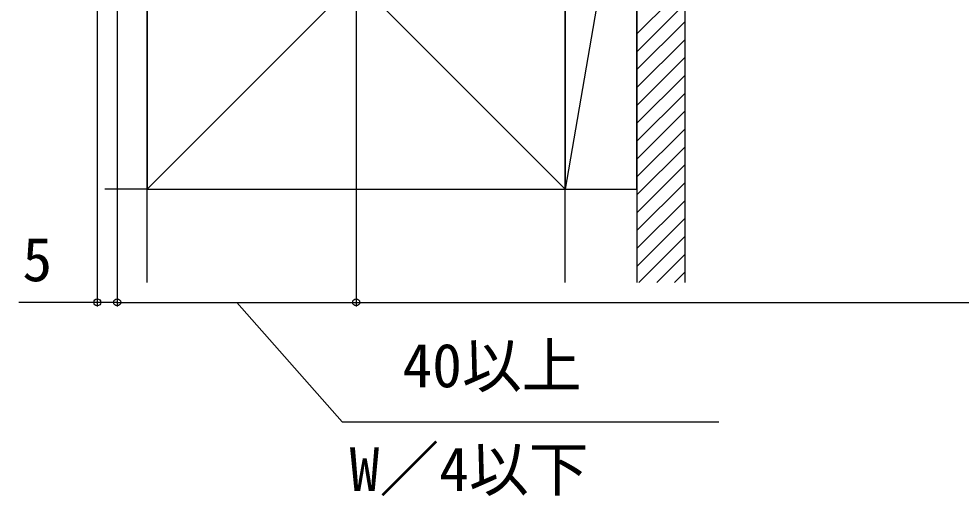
# Model space of a CAD drawing. Units: millimetres, scale not verified. Extents: x -875 to 875, y -1310 to 1300.
# Drawn here: x -52.2 to 184.4, y -212.1 to -92.3 of the extents above; entities that cross this region are included whole.
import ezdxf
from ezdxf.enums import TextEntityAlignment as Align

# ---------------------------------------------------------------- set-up
doc = ezdxf.new("R2010")
doc.units = ezdxf.units.MM
doc.header["$LTSCALE"] = 4
doc.layers.add('0-7_YKK_D', color=6, linetype='Continuous')
doc.layers.add('0-9_YSS_K', color=3, linetype='Continuous')
doc.styles.add('ＭＳ ゴシック', font='')
doc.styles.get('ＭＳ ゴシック').set_extended_font_data('MS Gothic')

msp = doc.modelspace()

# ---------------------------------------------------------------- linework, layer by layer
at = {"layer": '0-7_YKK_D'}
for p, q in [((-32.5, 128.501), (-32.5, -164.421)), ((-27.5, 28.5), (-27.5, -164.421)), ((-27.5, 28.5), (-27.5, -164.421)), ((32.5, -65.144), (32.5, -164.421)), ((32.5, -65.144), (32.5, -164.421)), ((-27.5, -163.421), (32.5, -163.421)), ((32.5, -163.421), (762.5, -163.421))]:
    msp.add_line(p, q, dxfattribs=at)
for points in [[(-27.5, -163.421), (-32.5, -163.421), (-52.193, -163.421)], [(2.5, -163.421), (29.019, -193.421), (123.53, -193.421)]]:
    msp.add_lwpolyline(points, dxfattribs=at)
for centre in [(-32.5, -163.421), (-27.5, -163.421), (-27.5, -163.421), (32.5, -163.421), (32.5, -163.421)]:
    msp.add_circle(centre, 0.875, dxfattribs=at)
at = {"layer": '0-9_YSS_K'}
for p, q in [((-20, -30), (85, -135)), ((85, -30), (-20, -135)), ((-20, -158.421), (-20, -30)), ((103, -30), (85, -135)), ((85, -158.421), (85, -30)), ((103, -87.5), (103, -158.421)), ((103, -96.035), (111.535, -87.5)), ((115, -87.5), (115, -158.421)), ((103, -100.525), (115, -88.525)), ((103, -105.015), (115, -93.015)), ((103, -109.505), (115, -97.505)), ((103, -113.995), (115, -101.995)), ((103, -118.486), (115, -106.486)), ((103, -122.976), (115, -110.976)), ((103, -127.466), (115, -115.466)), ((103, -131.956), (115, -119.956)), ((103, -136.446), (115, -124.446)), ((103, -140.936), (115, -128.936)), ((103, -145.426), (115, -133.426)), ((-20, -135), (-30.583, -135)), ((103, -149.916), (115, -137.916)), ((103, -154.407), (115, -142.407)), ((103.476, -158.421), (115, -146.897)), ((107.966, -158.421), (115, -151.387)), ((112.456, -158.421), (115, -155.877))]:
    msp.add_line(p, q, dxfattribs=at)
for points in [[(-20, -135), (85, -135), (85, -30), (-20, -30)], [(85, -135), (103, -135), (103, -30), (85, -30)]]:
    msp.add_lwpolyline(points, close=True, dxfattribs=at)

# ---------------------------------------------------------------- texts
at = {"layer": '0-7_YKK_D', "style": 'ＭＳ ゴシック'}
for s, p in [('5', (-51.301, -161.421)), ('40以上', (44.101, -188.037)), ('W／4以下', (30.849, -214.06))]:
    msp.add_text(s, height=11, dxfattribs=at).set_placement(p, align=Align.BOTTOM_LEFT)

doc.saveas('drawing.dxf')
